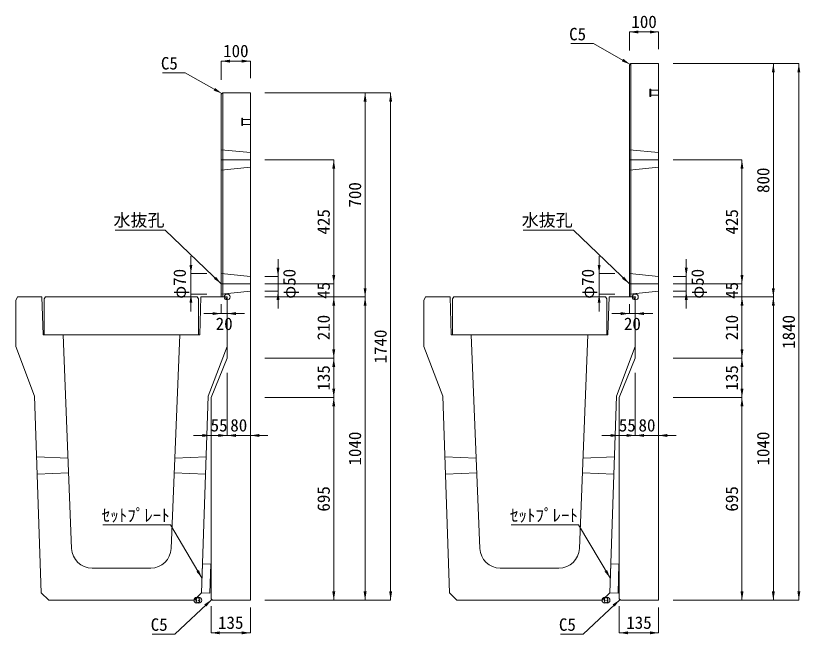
# Model space of a CAD drawing. Units: millimetres at full size, sheet at 1:40. Extents: x 172874 to 199766, y 869448 to 902797.
# Drawn here: x 194208 to 196899, y 876032 to 878153 of the extents above; entities that cross this region are included whole.
import ezdxf
from ezdxf.enums import TextEntityAlignment as Align

# ---------------------------------------------------------------- set-up
doc = ezdxf.new("R2010")
doc.units = ezdxf.units.MM
doc.header["$LTSCALE"] = 40
doc.header["$PDMODE"] = 32
doc.header["$PDSIZE"] = 20
for name, pattern in [('DASHED', [7.5, 6, -1.5]), ('USER2', [4.7625, 3.175, -1.5875]), ('USER3', [1.35, 0.75, -0.6])]:
    doc.linetypes.add(name, pattern=pattern)
for name, color, linetype, lineweight in [('セットプレート', 3, 'Continuous', 13), ('パネックスKDR', 2, 'Continuous', 13), ('寸法線', 7, 'Continuous', 13), ('引出線', 4, 'Continuous', 13), ('本体', 2, 'Continuous', 13), ('補助線', 8, 'Continuous', 13), ('ｲﾝｻｰﾄ', 3, 'USER3', 5)]:
    doc.layers.add(name, color=color, linetype=linetype, lineweight=lineweight)
doc.styles.add('ＭＳ ゴシック', font='')
doc.styles.get('ＭＳ ゴシック').set_extended_font_data('MS Gothic')

# ---------------------------------------------------------------- blocks, each defined once
blk = doc.blocks.new('filled_arrow')
at = {"color": 0, "linetype": 'Continuous', "lineweight": -2}
blk.add_solid([(7.5, 1.25), (0, 0), (7.5, -1.25)], dxfattribs=at)

msp = doc.modelspace()

# ---------------------------------------------------------------- linework, layer by layer
at = {"layer": 'セットプレート'}
for points in [[(194846.06, 876173.72), (194874.04, 876172.79), (194877.35, 876272.74), (194849.36, 876273.66)], [(196246.06, 876173.72), (196274.04, 876172.79), (196277.35, 876272.74), (196249.36, 876273.66)]]:
    msp.add_lwpolyline(points, close=True, dxfattribs=at)
at = {"layer": 'パネックスKDR'}
for p, q in [((196313.37, 877983.73), (196318.37, 877988.73)), ((196313.37, 877983.73), (196313.37, 877188.73)), ((196318.37, 877988.73), (196413.37, 877988.73)), ((196413.37, 877988.73), (196413.37, 876148.73)), ((194913.37, 877883.73), (194918.37, 877888.73)), ((194918.37, 877888.73), (195013.37, 877888.73)), ((195013.37, 877888.73), (195013.37, 876148.73)), ((194913.37, 877883.73), (194913.37, 877188.73)), ((194913.37, 877188.73), (194933.37, 877188.73)), ((194933.37, 877188.73), (194933.37, 876978.73)), ((196313.37, 877188.73), (196333.37, 877188.73)), ((196333.37, 877188.73), (196333.37, 876978.73)), ((194933.37, 876978.73), (194878.37, 876843.73)), ((196333.37, 876978.73), (196278.37, 876843.73)), ((194878.37, 876843.73), (194878.37, 876153.73)), ((196278.37, 876843.73), (196278.37, 876153.73)), ((194878.37, 876153.73), (194883.37, 876148.73)), ((194883.37, 876148.73), (195013.37, 876148.73)), ((196278.37, 876153.73), (196283.37, 876148.73)), ((196283.37, 876148.73), (196413.37, 876148.73))]:
    msp.add_line(p, q, dxfattribs=at)
at = {"layer": 'パネックスKDR', "lineweight": 5}
for p, q in [((196318.37, 877988.73), (196318.37, 877188.73)), ((194918.37, 877888.73), (194918.37, 877188.73))]:
    msp.add_line(p, q, dxfattribs=at)
at = {"layer": 'パネックスKDR', "linetype": 'DASHED', "lineweight": 9}
for p, q in [((194913.37, 877693.73), (195013.37, 877683.73)), ((196313.37, 877693.73), (196413.37, 877683.73)), ((194913.37, 877623.73), (195013.37, 877633.73)), ((196313.37, 877623.73), (196413.37, 877633.73)), ((194913.37, 877268.73), (195013.37, 877258.73)), ((196313.37, 877268.73), (196413.37, 877258.73)), ((194913.37, 877198.73), (195013.37, 877208.73)), ((196313.37, 877198.73), (196413.37, 877208.73))]:
    msp.add_line(p, q, dxfattribs=at)
at = {"layer": '寸法線'}
for p, q in [((196313.37, 878097.28), (196413.37, 878097.28)), ((196313.37, 878033.73), (196313.37, 878097.28)), ((196413.37, 878038.73), (196413.37, 878097.28)), ((194913.37, 877997.28), (195013.37, 877997.28)), ((194913.37, 877933.73), (194913.37, 877997.28)), ((195013.37, 877938.73), (195013.37, 877997.28)), ((196463.37, 877988.73), (196894.21, 877988.73)), ((196463.37, 877988.73), (196806.71, 877988.73)), ((196806.71, 877188.73), (196806.71, 877988.73)), ((196894.21, 876148.73), (196894.21, 877988.73)), ((195063.37, 877888.73), (195494.21, 877888.73)), ((195063.37, 877888.73), (195406.71, 877888.73)), ((195406.71, 877188.73), (195406.71, 877888.73)), ((195494.21, 876148.73), (195494.21, 877888.73)), ((195063.37, 877658.73), (195299.21, 877658.73)), ((195299.21, 877233.73), (195299.21, 877658.73)), ((196463.37, 877658.73), (196699.21, 877658.73)), ((196699.21, 877233.73), (196699.21, 877658.73)), ((194809.3, 877328.73), (194809.3, 877138.73)), ((196209.3, 877328.73), (196209.3, 877138.73)), ((195108.04, 877318.73), (195108.04, 877148.73)), ((196508.04, 877318.73), (196508.04, 877148.73)), ((194863.37, 877268.73), (194809.3, 877268.73)), ((195299.21, 877128.73), (195299.21, 877293.73)), ((196263.37, 877268.73), (196209.3, 877268.73)), ((196699.21, 877128.73), (196699.21, 877293.73)), ((195063.37, 877258.73), (195108.04, 877258.73)), ((196463.37, 877258.73), (196508.04, 877258.73)), ((195063.37, 877233.73), (195299.21, 877233.73)), ((195063.37, 877233.73), (195299.21, 877233.73)), ((196463.37, 877233.73), (196699.21, 877233.73)), ((196463.37, 877233.73), (196699.21, 877233.73)), ((194863.37, 877198.73), (194809.3, 877198.73)), ((195063.37, 877208.73), (195108.04, 877208.73)), ((195063.37, 877188.73), (195406.71, 877188.73)), ((195063.37, 877188.73), (195299.21, 877188.73)), ((195063.37, 877188.73), (195406.71, 877188.73)), ((195063.37, 877188.73), (195299.21, 877188.73)), ((195299.21, 877188.73), (195299.21, 876978.73)), ((195406.71, 877188.73), (195406.71, 876148.73)), ((196263.37, 877198.73), (196209.3, 877198.73)), ((196463.37, 877208.73), (196508.04, 877208.73)), ((196463.37, 877188.73), (196806.71, 877188.73)), ((196463.37, 877188.73), (196699.21, 877188.73)), ((196463.37, 877188.73), (196806.71, 877188.73)), ((196463.37, 877188.73), (196699.21, 877188.73)), ((196699.21, 877188.73), (196699.21, 876978.73)), ((196806.71, 877188.73), (196806.71, 876148.73)), ((194913.37, 877163.73), (194913.37, 877131.65)), ((194933.37, 877163.73), (194933.37, 877131.65)), ((196313.37, 877163.73), (196313.37, 877131.65)), ((196333.37, 877163.73), (196333.37, 877131.65)), ((194853.37, 877131.65), (194993.37, 877131.65)), ((196253.37, 877131.65), (196393.37, 877131.65)), ((195063.37, 876978.73), (195299.21, 876978.73)), ((195063.37, 876978.73), (195299.21, 876978.73)), ((195299.21, 876978.73), (195299.21, 876843.73)), ((196463.37, 876978.73), (196699.21, 876978.73)), ((196463.37, 876978.73), (196699.21, 876978.73)), ((196699.21, 876978.73), (196699.21, 876843.73)), ((194933.37, 876928.73), (194933.37, 876713.73)), ((194933.37, 876928.73), (194933.37, 876713.73)), ((195013.37, 876928.73), (195013.37, 876713.73)), ((196333.37, 876928.73), (196333.37, 876713.73)), ((196333.37, 876928.73), (196333.37, 876713.73)), ((196413.37, 876928.73), (196413.37, 876713.73)), ((195063.37, 876843.73), (195299.21, 876843.73)), ((195063.37, 876843.73), (195299.21, 876843.73)), ((195299.21, 876843.73), (195299.21, 876148.73)), ((196463.37, 876843.73), (196699.21, 876843.73)), ((196463.37, 876843.73), (196699.21, 876843.73)), ((196699.21, 876843.73), (196699.21, 876148.73)), ((194878.37, 876793.73), (194878.37, 876713.73)), ((196278.37, 876793.73), (196278.37, 876713.73)), ((194993.37, 876713.73), (194818.37, 876713.73)), ((194873.37, 876713.73), (195073.37, 876713.73)), ((196393.37, 876713.73), (196218.37, 876713.73)), ((196273.37, 876713.73), (196473.37, 876713.73)), ((195063.37, 876148.73), (195494.21, 876148.73)), ((195063.37, 876148.73), (195406.71, 876148.73)), ((195063.37, 876148.73), (195299.21, 876148.73)), ((196463.37, 876148.73), (196894.21, 876148.73)), ((196463.37, 876148.73), (196806.71, 876148.73)), ((196463.37, 876148.73), (196699.21, 876148.73)), ((194878.37, 876128.73), (194878.37, 876036.93)), ((195013.37, 876123.73), (195013.37, 876036.93)), ((196278.37, 876128.73), (196278.37, 876036.93)), ((196413.37, 876123.73), (196413.37, 876036.93)), ((194878.37, 876036.93), (195013.37, 876036.93)), ((196278.37, 876036.93), (196413.37, 876036.93))]:
    msp.add_line(p, q, dxfattribs=at)
at = {"layer": '引出線'}
for points in [[(196315.87, 877986.23), (196189.5, 878057.31), (196111.73, 878057.31)], [(194915.87, 877886.23), (194789.5, 877957.31), (194711.73, 877957.31)], [(194913.37, 877233.73), (194720.91, 877417.18), (194549.17, 877417.18)], [(196313.37, 877233.73), (196120.91, 877417.18), (195949.17, 877417.18)], [(194847.71, 876223.69), (194738.87, 876407.17), (194507.51, 876407.17)], [(196247.71, 876223.69), (196138.87, 876407.17), (195907.51, 876407.17)], [(194880.87, 876151.23), (194754.5, 876032.58), (194676.73, 876032.58)], [(196280.87, 876151.23), (196154.5, 876032.58), (196076.73, 876032.58)]]:
    msp.add_lwpolyline(points, dxfattribs=at)
at = {"layer": '本体'}
for p, q in [((194214.37, 877188.73), (194208.37, 877176.73)), ((194214.37, 877188.73), (194298.37, 877188.73)), ((194298.37, 877188.73), (194302.37, 877058.73)), ((194843.37, 877188.73), (194839.37, 877058.73)), ((194843.37, 877188.73), (194927.37, 877188.73)), ((194927.37, 877188.73), (194933.37, 877176.73)), ((195614.37, 877188.73), (195608.37, 877176.73)), ((195614.37, 877188.73), (195698.37, 877188.73)), ((195698.37, 877188.73), (195702.37, 877058.73)), ((196243.37, 877188.73), (196239.37, 877058.73)), ((196243.37, 877188.73), (196327.37, 877188.73)), ((196327.37, 877188.73), (196333.37, 877176.73)), ((194208.37, 877176.73), (194208.37, 877018.73)), ((194933.37, 877176.73), (194933.37, 877018.73)), ((195608.37, 877176.73), (195608.37, 877018.73)), ((196333.37, 877176.73), (196333.37, 877018.73)), ((194302.37, 877058.73), (194370.87, 877058.73)), ((194370.87, 877058.73), (194400.18, 876325.93)), ((194770.87, 877058.73), (194741.56, 876325.93)), ((194770.87, 877058.73), (194839.37, 877058.73)), ((195702.37, 877058.73), (195770.87, 877058.73)), ((195770.87, 877058.73), (195800.18, 876325.93)), ((196170.87, 877058.73), (196141.56, 876325.93)), ((196170.87, 877058.73), (196239.37, 877058.73)), ((194208.37, 877018.73), (194273.37, 876848.73)), ((194933.37, 877018.73), (194868.37, 876848.73)), ((195608.37, 877018.73), (195673.37, 876848.73)), ((196333.37, 877018.73), (196268.37, 876848.73)), ((194273.37, 876848.73), (194295.68, 876173.72)), ((194868.37, 876848.73), (194846.06, 876173.72)), ((195673.37, 876848.73), (195695.68, 876173.72)), ((196268.37, 876848.73), (196246.06, 876173.72)), ((194470.13, 876258.73), (194671.61, 876258.73)), ((195870.13, 876258.73), (196071.61, 876258.73)), ((194295.68, 876173.72), (194321.51, 876148.73)), ((194820.23, 876148.73), (194846.06, 876173.72)), ((195695.68, 876173.72), (195721.51, 876148.73)), ((196220.23, 876148.73), (196246.06, 876173.72)), ((194321.51, 876148.73), (194820.23, 876148.73)), ((195721.51, 876148.73), (196220.23, 876148.73))]:
    msp.add_line(p, q, dxfattribs=at)
at = {"layer": '本体', "linetype": 'USER2'}
for p, q in [((194280.24, 876640.73), (194387.79, 876635.73)), ((194753.95, 876635.73), (194861.5, 876640.73)), ((195680.24, 876640.73), (195787.79, 876635.73)), ((196153.95, 876635.73), (196261.5, 876640.73)), ((194282.23, 876580.73), (194389.79, 876585.73)), ((194751.95, 876585.73), (194859.51, 876580.73)), ((195682.23, 876580.73), (195789.79, 876585.73)), ((196151.95, 876585.73), (196259.51, 876580.73))]:
    msp.add_line(p, q, dxfattribs=at)
at = {"layer": '本体', "lineweight": 20}
for points in [[(194305.87, 877182.73), (194310.87, 877188.73), (194830.87, 877188.73), (194835.87, 877182.73), (194835.87, 877058.73), (194305.87, 877058.73)], [(195705.87, 877182.73), (195710.87, 877188.73), (196230.87, 877188.73), (196235.87, 877182.73), (196235.87, 877058.73), (195705.87, 877058.73)]]:
    msp.add_lwpolyline(points, close=True, dxfattribs=at)
at = {"layer": '本体'}
for centre, start, end in [((194470.13, 876328.73), 182.29061, 270), ((194671.61, 876328.73), 270, 357.70939), ((195870.13, 876328.73), 182.29061, 270), ((196071.61, 876328.73), 270, 357.70939)]:
    msp.add_arc(centre, 70, start, end, dxfattribs=at)
at = {"layer": '補助線'}
for p, q in [((194913.37, 877658.73), (195013.37, 877658.73)), ((196313.37, 877658.73), (196413.37, 877658.73)), ((194913.37, 877233.73), (195013.37, 877233.73)), ((196313.37, 877233.73), (196413.37, 877233.73))]:
    msp.add_line(p, q, dxfattribs=at)
for p in [(194933.37, 877188.73), (196333.37, 877188.73), (194829.37, 876148.73), (194836.37, 876148.73), (194836.37, 876148.73), (196229.37, 876148.73), (196236.37, 876148.73), (196236.37, 876148.73)]:
    msp.add_point(p, dxfattribs=at)
at = {"layer": 'ｲﾝｻｰﾄ'}
for p, q in [((196383.37, 877901.23), (196383.37, 877876.23)), ((196386.37, 877901.23), (196383.37, 877901.23)), ((196386.37, 877876.23), (196386.37, 877901.23)), ((196413.37, 877897.23), (196386.37, 877897.23)), ((196383.37, 877876.23), (196386.37, 877876.23)), ((196386.37, 877880.23), (196413.37, 877880.23)), ((194983.37, 877801.23), (194983.37, 877776.23)), ((194986.37, 877801.23), (194983.37, 877801.23)), ((194986.37, 877776.23), (194986.37, 877801.23)), ((195013.37, 877797.23), (194986.37, 877797.23)), ((194986.37, 877780.23), (195013.37, 877780.23)), ((194983.37, 877776.23), (194986.37, 877776.23))]:
    msp.add_line(p, q, dxfattribs=at)

# ---------------------------------------------------------------- block references
at = {"layer": '寸法線', "xscale": 4, "yscale": 4}
for p in [(196313.37, 878097.28), (194913.37, 877997.28), (194933.37, 877131.65), (196333.37, 877131.65), (194933.37, 876713.73), (195013.37, 876713.73), (196333.37, 876713.73), (196413.37, 876713.73), (194878.37, 876036.93), (196278.37, 876036.93)]:
    msp.add_blockref('filled_arrow', p, dxfattribs=at)
for p, rotation in [((196413.37, 878097.28), 180), ((195013.37, 877997.28), 180), ((196806.71, 877988.73), 270), ((196894.21, 877988.73), 270), ((195406.71, 877888.73), 270), ((195494.21, 877888.73), 270), ((195299.21, 877658.73), 270), ((196699.21, 877658.73), 270), ((194809.3, 877268.73), 90), ((196209.3, 877268.73), 90), ((195108.04, 877258.73), 90), ((196508.04, 877258.73), 90), ((195299.21, 877233.73), 90), ((195299.21, 877233.73), 90), ((196699.21, 877233.73), 90), ((196699.21, 877233.73), 90), ((195406.71, 877188.73), 90), ((196806.71, 877188.73), 90), ((194809.3, 877198.73), 270), ((195108.04, 877208.73), 270), ((195299.21, 877188.73), 270), ((195299.21, 877188.73), 270), ((195406.71, 877188.73), 270), ((196209.3, 877198.73), 270), ((196508.04, 877208.73), 270), ((196699.21, 877188.73), 270), ((196699.21, 877188.73), 270), ((196806.71, 877188.73), 270), ((194913.37, 877131.65), 180), ((196313.37, 877131.65), 180), ((195299.21, 876978.73), 90), ((196699.21, 876978.73), 90), ((195299.21, 876978.73), 270), ((196699.21, 876978.73), 270), ((195299.21, 876843.73), 90), ((196699.21, 876843.73), 90), ((195299.21, 876843.73), 270), ((196699.21, 876843.73), 270), ((194878.37, 876713.73), 180), ((194933.37, 876713.73), 180), ((196278.37, 876713.73), 180), ((196333.37, 876713.73), 180), ((195299.21, 876148.73), 90), ((195406.71, 876148.73), 90), ((195494.21, 876148.73), 90), ((196699.21, 876148.73), 90), ((196806.71, 876148.73), 90), ((196894.21, 876148.73), 90), ((195013.37, 876036.93), 180), ((196413.37, 876036.93), 180)]:
    msp.add_blockref('filled_arrow', p, dxfattribs=dict(at, rotation=rotation))
at = {"layer": '引出線', "xscale": 4, "yscale": 4}
for p, rotation in [((196315.87, 877986.23), 150.6), ((194915.87, 877886.23), 150.6), ((194913.37, 877233.73), 136.4), ((196313.37, 877233.73), 136.4), ((194847.71, 876223.69), 120.7), ((196247.71, 876223.69), 120.7), ((194880.87, 876151.23), 223.2), ((196280.87, 876151.23), 223.2)]:
    msp.add_blockref('filled_arrow', p, dxfattribs=dict(at, rotation=rotation))

# ---------------------------------------------------------------- texts
at = {"layer": '寸法線', "style": 'ＭＳ ゴシック'}
for s, p in [('100', (196363.37, 878132.28)), ('100', (194963.37, 878032.28)), ('20', (194923.37, 877096.65)), ('20', (196323.37, 877096.65)), ('55', (194905.87, 876748.73)), ('80', (194973.37, 876748.73)), ('55', (196305.87, 876748.73)), ('80', (196373.37, 876748.73)), ('135', (194945.87, 876071.93)), ('135', (196345.87, 876071.93))]:
    msp.add_text(s, height=42.72, dxfattribs=at).set_placement(p, align=Align.MIDDLE_CENTER)
for s, p in [('800', (196771.71, 877588.73)), ('700', (195371.71, 877538.73)), ('425', (195264.21, 877446.23)), ('425', (196664.21, 877446.23)), ('φ70', (194770.64, 877233.73)), ('φ50', (195146.7, 877233.73)), ('φ70', (196170.64, 877233.73)), ('φ50', (196546.7, 877233.73)), ('45', (195264.21, 877211.23)), ('45', (196664.21, 877211.23)), ('210', (195264.21, 877083.73)), ('210', (196664.21, 877083.73)), ('1840', (196859.21, 877068.73)), ('1740', (195459.21, 877018.73)), ('135', (195264.21, 876911.23)), ('135', (196664.21, 876911.23)), ('1040', (195371.71, 876668.73)), ('1040', (196771.71, 876668.73)), ('695', (195264.21, 876496.23)), ('695', (196664.21, 876496.23))]:
    msp.add_text(s, height=42.72, rotation=90, dxfattribs=at).set_placement(p, align=Align.MIDDLE_CENTER)
at = {"layer": '引出線', "style": 'ＭＳ ゴシック'}
for s, p in [('C5', (196164.5, 878111.31)), ('C5', (194764.5, 878011.31)), ('水抜孔', (194718.66, 877473.46)), ('水抜孔', (196118.66, 877473.46)), ('ｾｯﾄﾌﾟﾚｰﾄ', (194736.62, 876461.17)), ('ｾｯﾄﾌﾟﾚｰﾄ', (196136.62, 876461.17)), ('C5', (194729.5, 876086.58)), ('C5', (196129.5, 876086.58))]:
    msp.add_text(s, height=42.72, dxfattribs=at).set_placement(p, align=Align.TOP_RIGHT)

doc.saveas('drawing.dxf')
